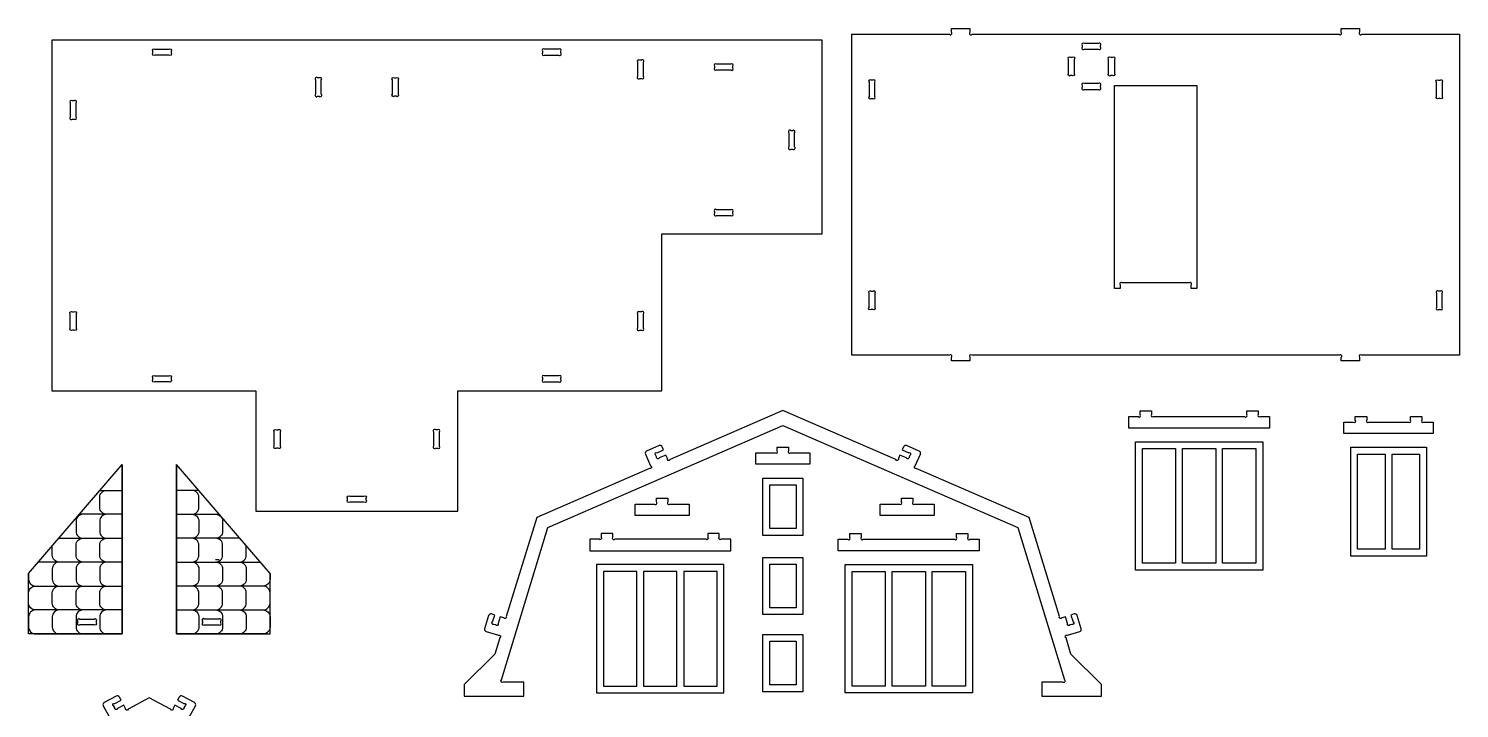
# Model space of a CAD drawing. Extents: x -452 to 1869, y 1703 to 3658.
# Drawn here: x -452 to 1046, y 2946 to 3658 of the extents above; entities that cross this region are included whole.
import ezdxf

# ---------------------------------------------------------------- set-up
doc = ezdxf.new("R2010")
doc.units = 0
doc.header["$MEASUREMENT"] = 0
doc.layers.add('LAYER1', color=18, linetype='CONTINUOUS')

msp = doc.modelspace()

# ---------------------------------------------------------------- linework, layer by layer
at = {"layer": 'LAYER1'}
for points in [[(409.6, 3652.2), (511.9, 3652.2, 1), (514, 3654.3), (514, 3658.2), (533.2, 3658.2), (533.2, 3654.3, 1), (535.4, 3652.2), (919.9, 3652.2, 1), (922, 3654.3), (922, 3658.2), (941.2, 3658.2), (941.2, 3654.3, 1), (943.4, 3652.2), (1045.6, 3652.2), (1045.6, 3316.2), (943.4, 3316.2, 1), (941.2, 3314), (941.2, 3310.2), (922, 3310.2), (922, 3314, 1), (919.9, 3316.2), (535.4, 3316.2, 1), (533.2, 3314), (533.2, 3310.2), (514, 3310.2), (514, 3314, 1), (511.9, 3316.2), (409.6, 3316.2)], [(650.8, 3640.4), (650.8, 3638.7, 1), (653, 3636.6), (667.9, 3636.6, 1), (670, 3638.7), (670, 3640.4, 1), (667.9, 3642.6), (653, 3642.6, 1)], [(-320.1, 3636.5), (-305.2, 3636.5, -1), (-303.1, 3634.4), (-303.1, 3632.7, -1), (-305.2, 3630.5), (-320.1, 3630.5, -1), (-322.3, 3632.7), (-322.3, 3634.4, -1)], [(85.7, 3634.4), (85.7, 3632.7, 1), (87.9, 3630.5), (102.8, 3630.5, 1), (104.9, 3632.7), (104.9, 3634.4, 1), (102.8, 3636.5), (87.9, 3636.5, 1)], [(185.3, 3623), (185.3, 3608.1, 1), (187.5, 3605.9), (189.2, 3605.9, 1), (191.3, 3608.1), (191.3, 3623, 1), (189.2, 3625.1), (187.5, 3625.1, 1)], [(642.4, 3626), (642.4, 3611.1, -1), (640.3, 3609), (638.6, 3609, -1), (636.4, 3611.1), (636.4, 3626, -1), (638.6, 3628.2), (640.3, 3628.2, -1)], [(684.4, 3626), (684.4, 3611.1, -1), (682.3, 3609), (680.6, 3609, -1), (678.4, 3611.1), (678.4, 3626, -1), (680.6, 3628.2), (682.3, 3628.2, -1)], [(265.7, 3618.8), (265.7, 3617.1, 1), (267.9, 3614.9), (282.8, 3614.9, 1), (284.9, 3617.1), (284.9, 3618.8, 1), (282.8, 3620.9), (267.9, 3620.9, 1)], [(-151.9, 3604.4), (-151.9, 3589.5, 1), (-149.7, 3587.3), (-148, 3587.3, 1), (-145.9, 3589.5), (-145.9, 3604.4, 1), (-148, 3606.5), (-149.7, 3606.5, 1)], [(-65.5, 3604.4), (-65.5, 3589.5, -1), (-67.6, 3587.3), (-69.3, 3587.3, -1), (-71.5, 3589.5), (-71.5, 3604.4, -1), (-69.3, 3606.5), (-67.6, 3606.5, -1)], [(427.6, 3602), (427.6, 3587.1, 1), (429.8, 3585), (431.5, 3585, 1), (433.6, 3587.1), (433.6, 3602, 1), (431.5, 3604.2), (429.8, 3604.2, 1)], [(650.8, 3598.4), (650.8, 3596.7, 1), (653, 3594.6), (667.9, 3594.6, 1), (670, 3596.7), (670, 3598.4, 1), (667.9, 3600.6), (653, 3600.6, 1)], [(764.8, 3386.1), (764.8, 3390, 1), (762.7, 3392.1), (692.6, 3392.1, 1), (690.4, 3390), (690.4, 3386.1), (684.4, 3386.1), (684.4, 3598.5), (770.8, 3598.5), (770.8, 3386.1)], [(1027.6, 3602), (1027.6, 3587.1, -1), (1025.5, 3585), (1023.8, 3585, -1), (1021.6, 3587.1), (1021.6, 3602, -1), (1023.8, 3604.2), (1025.5, 3604.2, -1)], [(-408.7, 3580.4), (-408.7, 3565.5, 1), (-406.5, 3563.3), (-404.8, 3563.3, 1), (-402.7, 3565.5), (-402.7, 3580.4, 1), (-404.8, 3582.5), (-406.5, 3582.5, 1)], [(343.7, 3549.2), (343.7, 3534.3, 1), (345.9, 3532.1), (347.6, 3532.1, 1), (349.7, 3534.3), (349.7, 3549.2, 1), (347.6, 3551.3), (345.9, 3551.3, 1)], [(265.7, 3466.4), (265.7, 3464.7, 1), (267.9, 3462.5), (282.8, 3462.5, 1), (284.9, 3464.7), (284.9, 3466.4, 1), (282.8, 3468.5), (267.9, 3468.5, 1)], [(429.8, 3383.4), (431.5, 3383.4, -1), (433.6, 3381.2), (433.6, 3366.3, -1), (431.5, 3364.2), (429.8, 3364.2, -1), (427.6, 3366.3), (427.6, 3381.2, -1)], [(1021.6, 3381.2), (1021.6, 3366.3, 1), (1023.8, 3364.2), (1025.5, 3364.2, 1), (1027.6, 3366.3), (1027.6, 3381.2, 1), (1025.5, 3383.4), (1023.8, 3383.4, 1)], [(-406.5, 3361.7), (-404.8, 3361.7, -1), (-402.7, 3359.6), (-402.7, 3344.7, -1), (-404.8, 3342.5), (-406.5, 3342.5, -1), (-408.7, 3344.7), (-408.7, 3359.6, -1)], [(185.3, 3359.6), (185.3, 3344.7, 1), (187.5, 3342.5), (189.2, 3342.5, 1), (191.3, 3344.7), (191.3, 3359.6, 1), (189.2, 3361.7), (187.5, 3361.7, 1)], [(-320.1, 3294.5), (-305.2, 3294.5, -1), (-303.1, 3292.4), (-303.1, 3290.7, -1), (-305.2, 3288.5), (-320.1, 3288.5, -1), (-322.3, 3290.7), (-322.3, 3292.4, -1)], [(85.7, 3292.4), (85.7, 3290.7, 1), (87.9, 3288.5), (102.8, 3288.5, 1), (104.9, 3290.7), (104.9, 3292.4, 1), (102.8, 3294.5), (87.9, 3294.5, 1)], [(671, 2971.4), (639, 3003.3), (633.8, 3020.3, -1), (635.2, 3023), (648.1, 3026.9, 0.414214), (649.7, 3029.9), (645.4, 3043.7, 0.414214), (642.4, 3045.3), (639, 3044.2), (641.2, 3037.1, -1), (639.8, 3034.4), (638.1, 3033.9, -1), (635.5, 3035.3), (633.3, 3042.4), (629.6, 3041.3, -1), (626.9, 3042.7), (595.2, 3146.2), (477, 3197.6, -1), (475.9, 3200.4), (481.3, 3212.8, 0.414214), (480.1, 3215.9), (466.8, 3221.7, 0.414214), (463.7, 3220.4), (462.3, 3217.1), (469.1, 3214.2, -1), (470.2, 3211.4), (469.5, 3209.8, -1), (466.7, 3208.7), (459.9, 3211.6), (458.3, 3208.1, -1), (455.5, 3207), (337.4, 3258.4), (219.2, 3207, -1), (216.4, 3208.1), (214.9, 3211.6), (208, 3208.7, -1), (205.2, 3209.8), (204.5, 3211.4, -1), (205.6, 3214.2), (212.5, 3217.1), (211, 3220.4, 0.414214), (207.9, 3221.7), (194.7, 3215.9, 0.414214), (193.4, 3212.8), (198.8, 3200.4, -1), (197.7, 3197.6), (79.6, 3146.2), (47.8, 3042.7, -1), (45.2, 3041.3), (41.5, 3042.4), (39.3, 3035.3, -1), (36.6, 3033.9), (34.9, 3034.4, -1), (33.5, 3037.1), (35.7, 3044.2), (32.3, 3045.3, 0.414214), (29.3, 3043.7), (25.1, 3029.9, 0.414214), (26.7, 3026.9), (39.5, 3023, -1), (41, 3020.3), (35.8, 3003.3), (3.8, 2971.4), (3.8, 2959.4), (66.2, 2959.4), (66.2, 2973.8), (44.6, 2973.8, -1), (42.6, 2976.5), (91.4, 3135.7), (337.4, 3242.7), (583.4, 3135.7), (632.1, 2976.5, -1), (630.1, 2973.8), (608.6, 2973.8), (608.6, 2959.4), (671, 2959.4)], [(723.4, 3258), (723.4, 3254.1, 1), (725.5, 3252), (820.8, 3252, 1), (823, 3254.1), (823, 3258), (835, 3258), (835, 3254.1, 1), (837.1, 3252), (847, 3252), (847, 3240), (699.4, 3240), (699.4, 3252), (709.2, 3252, 1), (711.4, 3254.1), (711.4, 3258)], [(948.7, 3252.2), (948.7, 3248.4, 1), (950.8, 3246.2), (992.2, 3246.2, 1), (994.3, 3248.4), (994.3, 3252.2), (1006.3, 3252.2), (1006.3, 3248.4, 1), (1008.4, 3246.2), (1018.3, 3246.2), (1018.3, 3234.2), (924.7, 3234.2), (924.7, 3246.2), (934.6, 3246.2, 1), (936.7, 3248.4), (936.7, 3252.2)], [(-189.1, 3236), (-189.1, 3221.1, -1), (-191.2, 3218.9), (-192.9, 3218.9, -1), (-195.1, 3221.1), (-195.1, 3236, -1), (-192.9, 3238.1), (-191.2, 3238.1, -1)], [(-28.3, 3236), (-28.3, 3221.1, 1), (-26.1, 3218.9), (-24.4, 3218.9, 1), (-22.3, 3221.1), (-22.3, 3236, 1), (-24.4, 3238.1), (-26.1, 3238.1, 1)], [(309.2, 3214), (329.2, 3214, 1), (331.4, 3216.2), (331.4, 3220), (343.4, 3220), (343.4, 3216.2, 1), (345.5, 3214), (365.6, 3214), (365.6, 3202), (309.2, 3202)], [(-116.1, 3168.5), (-101.2, 3168.5, -1), (-99.1, 3166.4), (-99.1, 3164.7, -1), (-101.2, 3162.5), (-116.1, 3162.5, -1), (-118.3, 3164.7), (-118.3, 3166.4, -1)], [(182.7, 3160.4), (202.8, 3160.4, 1), (204.9, 3162.6), (204.9, 3166.4), (216.9, 3166.4), (216.9, 3162.6, 1), (219, 3160.4), (239.1, 3160.4), (239.1, 3148.4), (182.7, 3148.4)], [(439.2, 3160.4), (459.3, 3160.4, 1), (461.4, 3162.6), (461.4, 3166.4), (473.4, 3166.4), (473.4, 3162.6, 1), (475.6, 3160.4), (495.6, 3160.4), (495.6, 3148.4), (439.2, 3148.4)], [(258.8, 3129.5), (258.8, 3125.6, -1), (256.7, 3123.5), (161.3, 3123.5, -1), (159.2, 3125.6), (159.2, 3129.5), (147.2, 3129.5), (147.2, 3125.6, -1), (145.1, 3123.5), (135.2, 3123.5), (135.2, 3111.5), (282.8, 3111.5), (282.8, 3123.5), (272.9, 3123.5, -1), (270.8, 3125.6), (270.8, 3129.5)], [(419.4, 3129.5), (419.4, 3125.6, 1), (421.6, 3123.5), (516.9, 3123.5, 1), (519, 3125.6), (519, 3129.5), (531, 3129.5), (531, 3125.6, 1), (533.2, 3123.5), (543, 3123.5), (543, 3111.5), (395.4, 3111.5), (395.4, 3123.5), (405.3, 3123.5, 1), (407.4, 3125.6), (407.4, 3129.5)], [(-398.7, 3040), (-383.7, 3040, -1), (-381.6, 3037.9), (-381.6, 3036.1, -1), (-383.7, 3034), (-398.7, 3034, -1), (-400.8, 3036.1), (-400.8, 3037.9, -1)], [(-270.4, 3037.9), (-270.4, 3036.1, 1), (-268.2, 3034), (-253.3, 3034, 1), (-251.2, 3036.1), (-251.2, 3037.9, 1), (-253.3, 3040), (-268.2, 3040, 1)]]:
    msp.add_lwpolyline(points, format="xyb", close=True, dxfattribs=at)
for points in [[(378.5, 3646.1), (-427.9, 3646.1), (-427.9, 3278.9), (-214.3, 3278.9), (-214.3, 3152.9), (-3.1, 3152.9), (-3.1, 3278.9), (210.5, 3278.9), (210.5, 3443.3), (378.5, 3443.3)], [(839.8, 3091.2), (706.6, 3091.2), (706.6, 3225.6), (839.8, 3225.6)], [(748.6, 3098.4), (713.8, 3098.4), (713.8, 3218.4), (748.6, 3218.4)], [(790.6, 3098.4), (755.8, 3098.4), (755.8, 3218.4), (790.6, 3218.4)], [(797.8, 3218.4), (832.6, 3218.4), (832.6, 3098.4), (797.8, 3098.4)], [(1011.1, 3105.8), (931.9, 3105.8), (931.9, 3219.8), (1011.1, 3219.8)], [(967.9, 3113), (939.1, 3113), (939.1, 3212.6), (967.9, 3212.6)], [(975.1, 3212.6), (1003.9, 3212.6), (1003.9, 3113), (975.1, 3113)], [(358.4, 3127.6), (316.4, 3127.6), (316.4, 3187.6), (358.4, 3187.6)], [(323.6, 3180.4), (351.2, 3180.4), (351.2, 3134.8), (323.6, 3134.8)], [(358.4, 3044.6), (316.4, 3044.6), (316.4, 3104.6), (358.4, 3104.6)], [(142.4, 2962.7), (275.6, 2962.7), (275.6, 3097.1), (142.4, 3097.1)], [(184.4, 3089.9), (149.6, 3089.9), (149.6, 2969.9), (184.4, 2969.9)], [(191.6, 2969.9), (226.4, 2969.9), (226.4, 3089.9), (191.6, 3089.9)], [(233.6, 2969.9), (268.4, 2969.9), (268.4, 3089.9), (233.6, 3089.9)], [(323.6, 3097.4), (351.2, 3097.4), (351.2, 3051.8), (323.6, 3051.8)], [(535.8, 2962.7), (402.6, 2962.7), (402.6, 3097.1), (535.8, 3097.1)], [(444.6, 2969.9), (409.8, 2969.9), (409.8, 3089.9), (444.6, 3089.9)], [(486.6, 2969.9), (451.8, 2969.9), (451.8, 3089.9), (486.6, 3089.9)], [(493.8, 3089.9), (528.6, 3089.9), (528.6, 2969.9), (493.8, 2969.9)], [(358.4, 2963.9), (316.4, 2963.9), (316.4, 3023.9), (358.4, 3023.9)], [(323.6, 3016.7), (351.2, 3016.7), (351.2, 2971.1), (323.6, 2971.1)]]:
    msp.add_lwpolyline(points, close=True, dxfattribs=at)
for points in [[(-354.4, 3024.4), (-452.3, 3024.4), (-452.3, 3087.7), (-354.4, 3201.9), (-354.4, 3024.4)], [(-354.4, 3024.4), (-354.4, 3201.9)], [(-297.6, 3024.4), (-297.6, 3201.9)], [(-297.6, 3024.4), (-199.6, 3024.4), (-199.6, 3087.7), (-297.6, 3201.9), (-297.5, 3024.4)], [(-377.7, 3174.7), (-370.6, 3174.7)], [(-274.3, 3174.7), (-281.3, 3174.7)], [(-395.4, 3149.7), (-399.2, 3149.7)], [(-395.4, 3149.7), (-399.2, 3149.7)], [(-420.7, 3124.6), (-420.3, 3124.6)], [(-420.7, 3124.6), (-420.3, 3124.6)], [(-231.3, 3124.6), (-231.6, 3124.6)], [(-231.3, 3124.6), (-231.6, 3124.6)], [(-256.5, 3102.5), (-252.8, 3102.5)], [(-256.5, 3102.5), (-252.8, 3102.5)], [(-420.3, 3099.6), (-442.1, 3099.6)], [(-420.3, 3099.6), (-442.1, 3099.6)], [(-231.6, 3099.6), (-209.8, 3099.6)], [(-231.6, 3099.6), (-209.8, 3099.6)]]:
    msp.add_lwpolyline(points, dxfattribs=at)
for points in [[(-354.4, 3149.7), (-370.6, 3149.7, -0.414214), (-377.8, 3156.9), (-377.8, 3167.5, -0.414214), (-370.6, 3174.7), (-354.4, 3174.7)], [(-297.6, 3149.7), (-281.3, 3149.7, 0.414214), (-274.1, 3156.9), (-274.1, 3167.5, 0.414214), (-281.3, 3174.7), (-297.6, 3174.7)], [(-370.6, 3149.7), (-395.4, 3149.7, 0.414214), (-402.6, 3142.5), (-402.6, 3131.8, 0.414214), (-395.4, 3124.6), (-370.6, 3124.6)], [(-370.6, 3149.7), (-395.4, 3149.7, -0.112166), (-398.6, 3150.4)], [(-354.4, 3149.7), (-370.6, 3149.7, 0.414214), (-377.8, 3142.5), (-377.8, 3131.8, 0.414214), (-370.6, 3124.6), (-354.4, 3124.6)], [(-297.6, 3149.7), (-281.3, 3149.7, -0.414214), (-274.1, 3142.5), (-274.1, 3131.8, -0.414214), (-281.3, 3124.6), (-297.6, 3124.6)], [(-281.3, 3149.7), (-256.5, 3149.7, 0.112166), (-253.4, 3150.4)], [(-281.3, 3149.7), (-256.5, 3149.7, -0.414214), (-249.3, 3142.5), (-249.3, 3131.8, -0.414214), (-256.5, 3124.6), (-281.3, 3124.6)], [(-395.4, 3099.6), (-420.3, 3099.6, -0.414214), (-427.5, 3106.8), (-427.5, 3116.6)], [(-420.7, 3124.6, -0.013073), (-420.3, 3124.6), (-395.4, 3124.6)], [(-420.6, 3124.6, 0.012511), (-420.3, 3124.6), (-395.4, 3124.6)], [(-370.6, 3099.6), (-395.4, 3099.6, -0.414214), (-402.6, 3106.8), (-402.6, 3117.4, -0.414214), (-395.4, 3124.6), (-370.6, 3124.6)], [(-354.4, 3099.6), (-370.6, 3099.6, -0.414214), (-377.8, 3106.8), (-377.8, 3117.4, -0.414214), (-370.6, 3124.6), (-354.4, 3124.6)], [(-297.6, 3099.6), (-281.3, 3099.6, 0.414214), (-274.1, 3106.8), (-274.1, 3117.4, 0.414214), (-281.3, 3124.6), (-297.6, 3124.6)], [(-281.3, 3099.6), (-256.5, 3099.6, 0.414214), (-249.3, 3106.8), (-249.3, 3117.4, 0.414214), (-256.5, 3124.6), (-281.3, 3124.6)], [(-231.3, 3124.6, 0.013073), (-231.6, 3124.6), (-256.5, 3124.6)], [(-231.3, 3124.6, -0.012511), (-231.6, 3124.6), (-256.5, 3124.6)], [(-256.5, 3099.6), (-231.6, 3099.6, 0.414214), (-224.4, 3106.8), (-224.4, 3116.6)], [(-452.3, 3087.7), (-452.3, 3081.7, 0.414214), (-445.1, 3074.5), (-420.3, 3074.5)], [(-395.4, 3099.6), (-420.3, 3099.6, 0.414214), (-427.5, 3092.4), (-427.5, 3081.7, 0.414214), (-420.3, 3074.5), (-395.4, 3074.5)], [(-370.6, 3099.6), (-395.4, 3099.6, 0.414214), (-402.6, 3092.4), (-402.6, 3081.7, 0.414214), (-395.4, 3074.5), (-370.6, 3074.5)], [(-354.4, 3099.6), (-370.6, 3099.6, 0.414214), (-377.8, 3092.4), (-377.8, 3081.7, 0.414214), (-370.6, 3074.5), (-354.4, 3074.5)], [(-297.6, 3099.6), (-281.3, 3099.6, -0.414214), (-274.1, 3092.4), (-274.1, 3081.7, -0.414214), (-281.3, 3074.5), (-297.5, 3074.5)], [(-281.3, 3099.6), (-256.5, 3099.6, -0.414214), (-249.3, 3092.4), (-249.3, 3081.7, -0.414214), (-256.5, 3074.5), (-281.3, 3074.5)], [(-256.5, 3099.6), (-231.6, 3099.6, -0.414214), (-224.4, 3092.4), (-224.4, 3081.7, -0.414214), (-231.6, 3074.5), (-256.5, 3074.5)], [(-199.6, 3087.7), (-199.6, 3081.7, -0.414214), (-206.8, 3074.5), (-231.6, 3074.5)], [(-420.3, 3049.5), (-445.1, 3049.5, -0.414214), (-452.3, 3056.7), (-452.3, 3067.3, -0.414214), (-445.1, 3074.5), (-420.3, 3074.5)], [(-417.1, 3049.5), (-420.3, 3049.5, -0.414214), (-427.5, 3056.7), (-427.5, 3067.3, -0.414214), (-420.3, 3074.5), (-395.4, 3074.5)], [(-370.6, 3049.5), (-395.4, 3049.5, -0.414214), (-402.6, 3056.7), (-402.6, 3067.3, -0.414214), (-395.4, 3074.5), (-370.6, 3074.5)], [(-354.4, 3049.5), (-370.6, 3049.5, -0.414214), (-377.8, 3056.7), (-377.8, 3067.3, -0.414214), (-370.6, 3074.5), (-354.4, 3074.5)], [(-297.5, 3049.5), (-281.3, 3049.5, 0.414214), (-274.1, 3056.7), (-274.1, 3067.3, 0.414214), (-281.3, 3074.5), (-297.5, 3074.5)], [(-281.3, 3049.5), (-256.5, 3049.5, 0.414214), (-249.3, 3056.7), (-249.3, 3067.3, 0.414214), (-256.5, 3074.5), (-281.3, 3074.5)], [(-234.8, 3049.5), (-231.6, 3049.5, 0.414214), (-224.4, 3056.7), (-224.4, 3067.3, 0.414214), (-231.6, 3074.5), (-256.5, 3074.5)], [(-231.6, 3049.5), (-206.8, 3049.5, 0.414214), (-199.6, 3056.7), (-199.6, 3067.3, 0.414214), (-206.8, 3074.5), (-231.6, 3074.5)], [(-420.3, 3049.5), (-445.1, 3049.5, 0.414214), (-452.3, 3042.3), (-452.3, 3031.6, 0.414214), (-445.1, 3024.4), (-420.3, 3024.4)], [(-395.4, 3049.5), (-420.3, 3049.5, 0.414214), (-427.5, 3042.3), (-427.5, 3031.6, 0.414214), (-420.3, 3024.4), (-395.4, 3024.4)], [(-370.6, 3049.5), (-395.4, 3049.5, 0.414214), (-402.6, 3042.3), (-402.6, 3031.6, 0.414214), (-395.4, 3024.4), (-370.6, 3024.4)], [(-354.4, 3049.5), (-370.6, 3049.5, 0.414214), (-377.8, 3042.3), (-377.8, 3031.6, 0.414214), (-370.6, 3024.4), (-354.4, 3024.4)], [(-297.5, 3049.5), (-281.3, 3049.5, -0.414214), (-274.1, 3042.3), (-274.1, 3031.6, -0.414214), (-281.3, 3024.4), (-297.5, 3024.4)], [(-281.3, 3049.5), (-256.5, 3049.5, -0.414214), (-249.3, 3042.3), (-249.3, 3031.6, -0.414214), (-256.5, 3024.4), (-281.3, 3024.4)], [(-256.5, 3049.5), (-231.6, 3049.5, -0.414214), (-224.4, 3042.3), (-224.4, 3031.6, -0.414214), (-231.6, 3024.4), (-256.5, 3024.4)], [(-231.6, 3049.5), (-206.8, 3049.5, -0.414214), (-199.6, 3042.3), (-199.6, 3031.6, -0.414214), (-206.8, 3024.4), (-231.6, 3024.4)], [(-284.1, 2937.4), (-277.7, 2949.2, 0.414214), (-278.7, 2952.5), (-291.3, 2959.3, 0.414214), (-294.6, 2958.3), (-296.3, 2955.2), (-289.7, 2951.6, -1), (-288.9, 2948.7), (-289.7, 2947.2, -1), (-292.6, 2946.3), (-299.2, 2949.9), (-301, 2946.5, -1), (-303.9, 2945.6), (-326, 2957.6), (-348, 2945.6, -1), (-350.9, 2946.5), (-352.8, 2949.9), (-359.3, 2946.3, -1), (-362.2, 2947.2), (-363.1, 2948.7, -1), (-362.2, 2951.6), (-355.6, 2955.2), (-357.3, 2958.3, 0.414214), (-360.6, 2959.3), (-373.3, 2952.5, 0.414214), (-374.2, 2949.2), (-367.8, 2937.4, -1)]]:
    msp.add_lwpolyline(points, format="xyb", dxfattribs=at)

doc.saveas('drawing.dxf')
